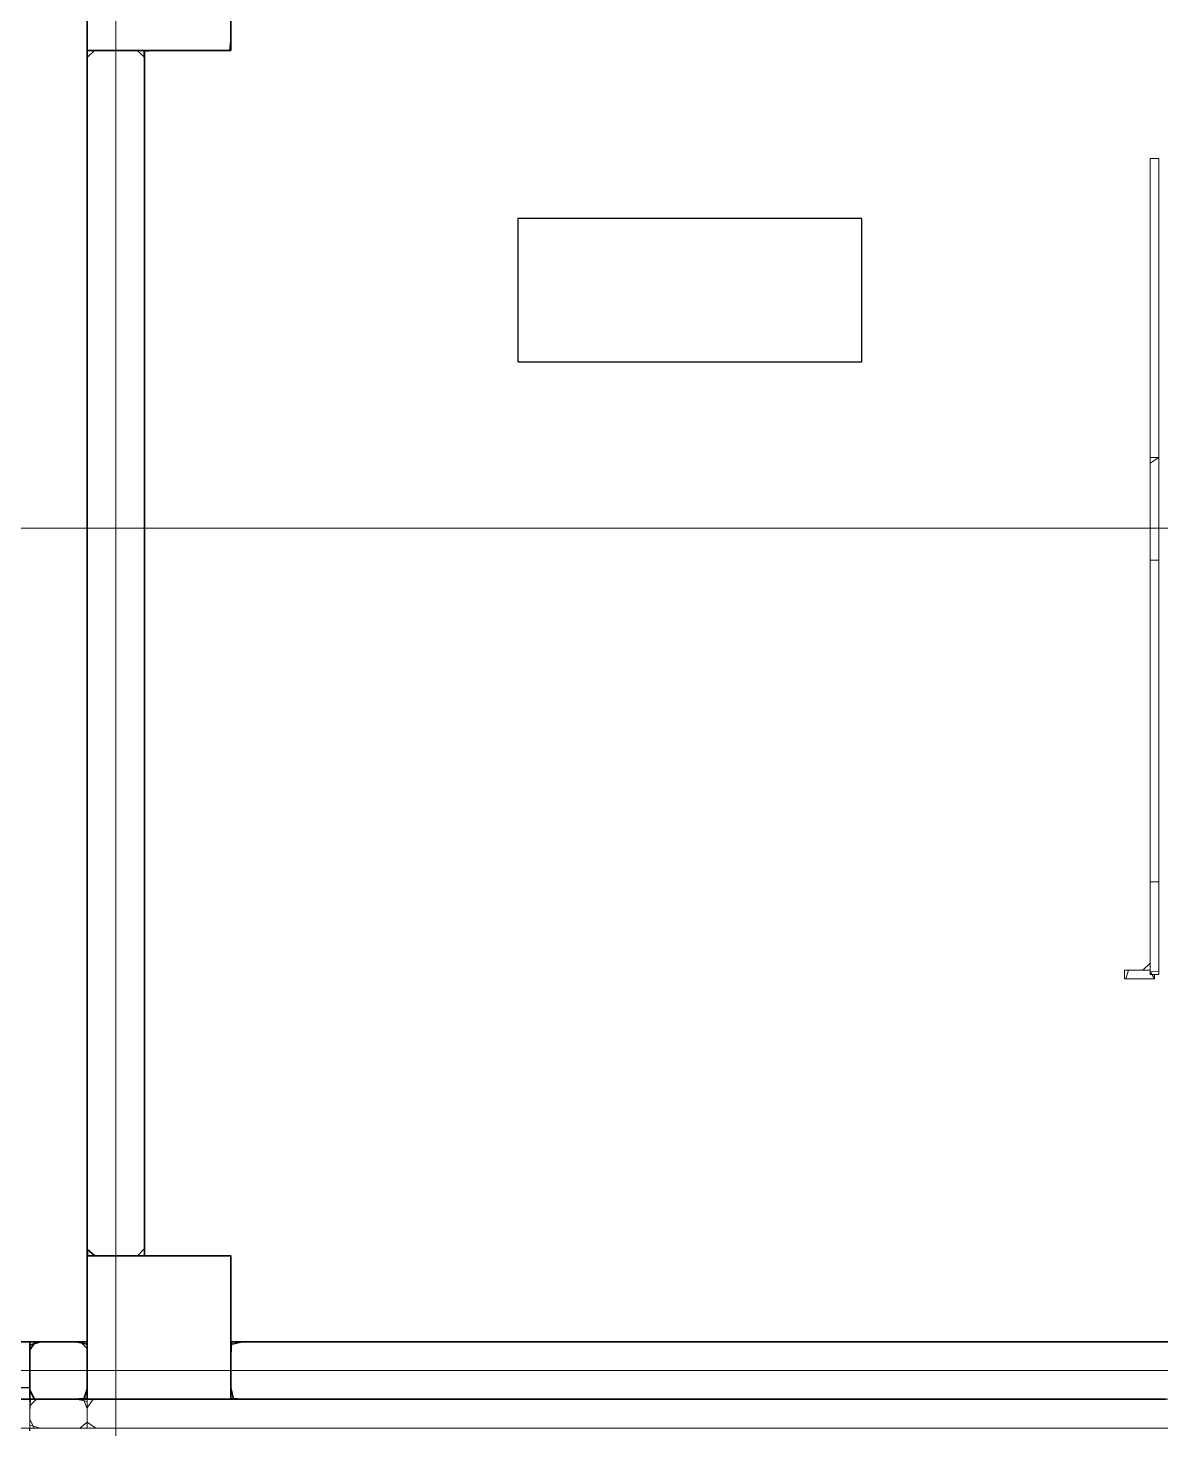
# Model space of a CAD drawing. Header units: metres. Extents: x 0 to 434, y -50 to 331.
# Drawn here: x 214.33 to 253.82, y 75.09 to 123.91 of the extents above; entities that cross this region are included whole.
import ezdxf

# ---------------------------------------------------------------- set-up
doc = ezdxf.new("R2010")
doc.units = ezdxf.units.M
for name, color, linetype in [('A-ANNO', 7, 'Continuous'), ('A-COLU', 7, 'Continuous'), ('A-MAT', 7, 'Continuous'), ('A-SLAB', 7, 'Continuous'), ('A-WALL', 7, 'Continuous'), ('A-WIN', 7, 'Continuous')]:
    doc.layers.add(name, color=color, linetype=linetype)

msp = doc.modelspace()

# ---------------------------------------------------------------- linework, layer by layer
at = {"linetype": 'Continuous', "lineweight": 25}
msp.add_lwpolyline([(231.402, 112.274), (243.402, 112.274), (243.402, 117.274), (231.402, 117.274), (231.402, 112.274)], close=True, dxfattribs=at)
at = {"layer": 'A-ANNO', "linetype": 'Continuous', "lineweight": 18, "true_color": 0x000000}
for p, q in [((217.399, 224.487), (217.399, 36.119)), ((103.402, 106.484), (353.399, 106.484)), ((80.3, 77.127), (340.779, 77.127))]:
    msp.add_line(p, q, dxfattribs=at)
at = {"layer": 'A-COLU', "linetype": 'Continuous', "lineweight": 35, "true_color": 0x000000}
for points in [[(216.399, 123.127), (216.399, 123.627), (216.399, 124.127), (216.399, 124.627), (216.399, 125.127), (216.399, 125.627), (216.399, 126.127), (216.399, 126.627), (216.399, 127.127), (216.399, 127.627), (216.399, 128.127)], [(221.399, 128.127), (221.399, 127.627), (221.399, 127.127), (221.399, 126.627), (221.399, 126.127), (221.399, 125.627), (221.399, 125.127), (221.399, 124.627), (221.399, 124.127), (221.399, 123.627), (221.399, 123.127)], [(221.399, 124.127), (221.399, 123.627), (221.399, 123.127), (220.899, 123.127), (220.399, 123.127), (219.899, 123.127), (219.399, 123.127), (218.899, 123.127), (218.399, 123.127), (217.899, 123.127), (217.399, 123.127), (216.899, 123.127), (216.399, 123.127), (216.399, 123.627), (216.399, 124.127)], [(221.399, 123.127), (220.899, 123.127), (220.399, 123.127), (219.899, 123.127), (219.399, 123.127), (218.899, 123.127), (218.399, 123.127), (217.899, 123.127), (217.399, 123.127), (216.899, 123.127), (216.399, 123.127)], [(216.399, 81.127), (216.899, 81.127), (217.399, 81.127), (217.899, 81.127), (218.399, 81.127), (218.899, 81.127), (219.399, 81.127), (219.899, 81.127), (220.399, 81.127), (220.899, 81.127), (221.399, 81.127)], [(216.399, 76.127), (216.399, 76.627), (216.399, 77.127), (216.399, 77.627), (216.399, 78.127), (216.399, 78.627), (216.399, 79.127), (216.399, 79.627), (216.399, 80.127), (216.399, 80.627), (216.399, 81.127)], [(221.399, 81.127), (221.399, 80.627), (221.399, 80.127), (221.399, 79.627), (221.399, 79.127), (221.399, 78.627), (221.399, 78.127), (221.399, 77.627), (221.399, 77.127), (221.399, 76.627), (221.399, 76.127)], [(221.399, 76.127), (220.899, 76.127), (220.399, 76.127), (219.899, 76.127), (219.399, 76.127), (218.899, 76.127), (218.399, 76.127), (217.899, 76.127), (217.399, 76.127), (216.899, 76.127), (216.399, 76.127)]]:
    msp.add_lwpolyline(points, dxfattribs=at)
msp.add_lwpolyline([(216.399, 81.127), (216.899, 81.127), (217.399, 81.127), (217.899, 81.127), (218.399, 81.127), (218.899, 81.127), (219.399, 81.127), (219.899, 81.127), (220.399, 81.127), (220.899, 81.127), (221.399, 81.127), (221.399, 80.627), (221.399, 80.127), (221.399, 79.627), (221.399, 79.127), (221.399, 78.627), (221.399, 78.127), (221.399, 77.627), (221.399, 77.127), (221.399, 76.627), (221.399, 76.127), (220.899, 76.127), (220.399, 76.127), (219.899, 76.127), (219.399, 76.127), (218.899, 76.127), (218.399, 76.127), (217.899, 76.127), (217.399, 76.127), (216.899, 76.127), (216.399, 76.127), (216.399, 76.627), (216.399, 77.127), (216.399, 77.627), (216.399, 78.127), (216.399, 78.627), (216.399, 79.127), (216.399, 79.627), (216.399, 80.127), (216.399, 80.627), (216.399, 81.127)], close=True, dxfattribs=at)
at = {"layer": 'A-MAT', "linetype": 'Continuous', "lineweight": 18, "true_color": 0x000000}
for points in [[(216.399, 123.993), (216.399, 123.495), (216.399, 122.997), (216.399, 122.498), (216.399, 122), (216.399, 121.502), (216.399, 121.003), (216.399, 120.505), (216.399, 120.007), (216.399, 119.508), (216.399, 119.01), (216.399, 118.511), (216.399, 118.013), (216.399, 117.515), (216.399, 117.016), (216.399, 116.518), (216.399, 116.02), (216.399, 115.521), (216.399, 115.023), (216.399, 114.525), (216.399, 114.026), (216.399, 113.528), (216.399, 113.029), (216.399, 112.531), (216.399, 112.033), (216.399, 111.534), (216.399, 111.036), (216.399, 110.538), (216.399, 110.039), (216.399, 109.541), (216.399, 109.043), (216.399, 108.544), (216.399, 108.046), (216.399, 107.548), (216.399, 107.049), (216.399, 106.551), (216.399, 106.052), (216.399, 105.554), (216.399, 105.056), (216.399, 104.557), (216.399, 104.059), (216.399, 103.561), (216.399, 103.062), (216.399, 102.564), (216.399, 102.066), (216.399, 101.567), (216.399, 101.069), (216.399, 100.57), (216.399, 100.072), (216.399, 99.574), (216.399, 99.075), (216.399, 98.577), (216.399, 98.079), (216.399, 97.58), (216.399, 97.082), (216.399, 96.584), (216.399, 96.085), (216.399, 95.587), (216.399, 95.088), (216.399, 94.59), (216.399, 94.092), (216.399, 93.593), (216.399, 93.095), (216.399, 92.597), (216.399, 92.098), (216.399, 91.6), (216.399, 91.102), (216.399, 90.603), (216.399, 90.105), (216.399, 89.607), (216.399, 89.108), (216.399, 88.61), (216.399, 88.111), (216.399, 87.613), (216.399, 87.115), (216.399, 86.616), (216.399, 86.118), (216.399, 85.62), (216.399, 85.121), (216.399, 84.623), (216.399, 84.125), (216.399, 83.626), (216.399, 83.128), (216.399, 82.629), (216.399, 82.131), (216.399, 81.633), (216.399, 81.134), (216.399, 80.636), (216.399, 80.138), (216.399, 79.639), (216.399, 79.141), (216.399, 78.643), (216.399, 78.144), (215.918, 78.127), (215.42, 78.127), (214.922, 78.127), (214.423, 78.127), (213.925, 78.127)], [(253.859, 78.127), (253.36, 78.127), (252.86, 78.127), (252.361, 78.127), (251.861, 78.127), (251.362, 78.127), (250.862, 78.127), (250.363, 78.127), (249.863, 78.127), (249.364, 78.127), (248.864, 78.127), (248.365, 78.127), (247.865, 78.127), (247.366, 78.127), (246.866, 78.127), (246.367, 78.127), (245.867, 78.127), (245.368, 78.127), (244.868, 78.127), (244.369, 78.127), (243.87, 78.127), (243.37, 78.127), (242.871, 78.127), (242.371, 78.127), (241.872, 78.127), (241.372, 78.127), (240.873, 78.127), (240.373, 78.127), (239.874, 78.127), (239.374, 78.127), (238.875, 78.127), (238.375, 78.127), (237.876, 78.127), (237.376, 78.127), (236.877, 78.127), (236.377, 78.127), (235.878, 78.127), (235.378, 78.127), (234.879, 78.127), (234.379, 78.127), (233.88, 78.127), (233.38, 78.127), (232.881, 78.127), (232.382, 78.127), (231.882, 78.127), (231.383, 78.127), (230.883, 78.127), (230.384, 78.127), (229.884, 78.127), (229.385, 78.127), (228.885, 78.127), (228.386, 78.127), (227.886, 78.127), (227.387, 78.127), (226.887, 78.127), (226.388, 78.127), (225.888, 78.127), (225.389, 78.127), (224.889, 78.127), (224.39, 78.127), (223.89, 78.127), (223.391, 78.127), (222.891, 78.127), (222.392, 78.127), (221.893, 78.127), (221.399, 78.133), (221.399, 78.632), (221.399, 79.132), (221.399, 79.631), (221.399, 80.131), (221.399, 80.63), (221.396, 81.127), (220.897, 81.127), (220.397, 81.127), (219.898, 81.127), (219.398, 81.127), (218.899, 81.127), (218.399, 81.127), (218.399, 81.127), (218.399, 81.626), (218.399, 82.126), (218.399, 82.625), (218.399, 83.125), (218.399, 83.624), (218.399, 84.124), (218.399, 84.623), (218.399, 85.123), (218.399, 85.622), (218.399, 86.122), (218.399, 86.621), (218.399, 87.12), (218.399, 87.62), (218.399, 88.119), (218.399, 88.619), (218.399, 89.118), (218.399, 89.618), (218.399, 90.117), (218.399, 90.617), (218.399, 91.116), (218.399, 91.616), (218.399, 92.115), (218.399, 92.615), (218.399, 93.114), (218.399, 93.614), (218.399, 94.113), (218.399, 94.613), (218.399, 95.112), (218.399, 95.612), (218.399, 96.111), (218.399, 96.611), (218.399, 97.11), (218.399, 97.609), (218.399, 98.109), (218.399, 98.608), (218.399, 99.108), (218.399, 99.607), (218.399, 100.107), (218.399, 100.606), (218.399, 101.106), (218.399, 101.605), (218.399, 102.105), (218.399, 102.604), (218.399, 103.104), (218.399, 103.603), (218.399, 104.103), (218.399, 104.602), (218.399, 105.102), (218.399, 105.601), (218.399, 106.101), (218.399, 106.6), (218.399, 107.1), (218.399, 107.599), (218.399, 108.099), (218.399, 108.598), (218.399, 109.097), (218.399, 109.597), (218.399, 110.096), (218.399, 110.596), (218.399, 111.095), (218.399, 111.595), (218.399, 112.094), (218.399, 112.594), (218.399, 113.093), (218.399, 113.593), (218.399, 114.092), (218.399, 114.592), (218.399, 115.091), (218.399, 115.591), (218.399, 116.09), (218.399, 116.59), (218.399, 117.089), (218.399, 117.589), (218.399, 118.088), (218.399, 118.588), (218.399, 119.087), (218.399, 119.587), (218.399, 120.086), (218.399, 120.585), (218.399, 121.085), (218.399, 121.584), (218.399, 122.084), (218.399, 122.583), (218.399, 123.083), (218.855, 123.127), (219.354, 123.127), (219.854, 123.127), (220.353, 123.127), (220.853, 123.127), (221.352, 123.127), (221.399, 123.579), (221.399, 124.079)], [(253.449, 108.939), (253.449, 109.435), (253.449, 109.931), (253.449, 110.428), (253.449, 110.924), (253.449, 111.42), (253.449, 111.917), (253.449, 112.413), (253.449, 112.909), (253.449, 113.405), (253.449, 113.902), (253.449, 114.398), (253.449, 114.894), (253.449, 115.391), (253.449, 115.887), (253.449, 116.383), (253.449, 116.88), (253.449, 117.376), (253.449, 117.872), (253.449, 118.368), (253.449, 118.865), (253.449, 119.361)], [(253.449, 119.361), (253.487, 119.361), (253.524, 119.361), (253.562, 119.361), (253.599, 119.361), (253.637, 119.361), (253.674, 119.361), (253.712, 119.361), (253.749, 119.361)], [(253.749, 108.939), (253.749, 109.435), (253.749, 109.931), (253.749, 110.428), (253.749, 110.924), (253.749, 111.42), (253.749, 111.917), (253.749, 112.413), (253.749, 112.909), (253.749, 113.405), (253.749, 113.902), (253.749, 114.398), (253.749, 114.894), (253.749, 115.391), (253.749, 115.887), (253.749, 116.383), (253.749, 116.88), (253.749, 117.376), (253.749, 117.872), (253.749, 118.368), (253.749, 118.865), (253.749, 119.361)], [(253.749, 108.939), (253.449, 108.741), (253.449, 108.243), (253.449, 107.745), (253.449, 107.248), (253.449, 106.75), (253.449, 106.252), (253.449, 105.754), (253.449, 105.257), (253.449, 104.759), (253.449, 104.261), (253.449, 103.763), (253.449, 103.266), (253.449, 102.768), (253.449, 102.27), (253.449, 101.772), (253.449, 101.274), (253.449, 100.777), (253.449, 100.279), (253.449, 99.781), (253.449, 99.283), (253.449, 98.786), (253.449, 98.288), (253.449, 97.79), (253.449, 97.292), (253.449, 96.794), (253.449, 96.297), (253.449, 95.799), (253.449, 95.301), (253.449, 94.803), (253.449, 94.306), (253.449, 93.808), (253.449, 93.31), (253.449, 92.812), (253.449, 92.315), (253.449, 91.817), (253.449, 91.319), (253.194, 91.077), (252.696, 91.077), (252.6, 90.777), (253.098, 90.777), (253.596, 90.777), (253.449, 91.032), (253.749, 91.019), (253.749, 91.517), (253.749, 92.015), (253.749, 92.512), (253.749, 93.01), (253.749, 93.508), (253.749, 94.006), (253.749, 94.503), (253.749, 95.001), (253.749, 95.499), (253.749, 95.997), (253.749, 96.494), (253.749, 96.992), (253.749, 97.49), (253.749, 97.988), (253.749, 98.486), (253.749, 98.983), (253.749, 99.481), (253.749, 99.979), (253.749, 100.477), (253.749, 100.974), (253.749, 101.472), (253.749, 101.97), (253.749, 102.468), (253.749, 102.966), (253.749, 103.463), (253.749, 103.961), (253.749, 104.459), (253.749, 104.957), (253.749, 105.454), (253.749, 105.952), (253.749, 106.45), (253.749, 106.948), (253.749, 107.445), (253.749, 107.943), (253.749, 108.441), (253.749, 108.939)], [(253.449, 108.939), (253.449, 108.492), (253.449, 108.044), (253.449, 107.597), (253.449, 107.15), (253.449, 106.703), (253.449, 106.255), (253.449, 105.808), (253.449, 105.361)], [(253.449, 108.939), (253.449, 108.492), (253.449, 108.044), (253.449, 107.597), (253.449, 107.15), (253.449, 106.703), (253.449, 106.255), (253.449, 105.808), (253.449, 105.361)], [(253.749, 108.939), (253.712, 108.939), (253.674, 108.939), (253.637, 108.939), (253.599, 108.939), (253.562, 108.939), (253.524, 108.939), (253.487, 108.939), (253.449, 108.939)], [(253.749, 105.361), (253.749, 105.808), (253.749, 106.255), (253.749, 106.703), (253.749, 107.15), (253.749, 107.597), (253.749, 108.044), (253.749, 108.492), (253.749, 108.939)], [(253.749, 105.361), (253.749, 105.808), (253.749, 106.255), (253.749, 106.703), (253.749, 107.15), (253.749, 107.597), (253.749, 108.044), (253.749, 108.492), (253.749, 108.939)], [(253.449, 105.361), (253.449, 104.874), (253.449, 104.387), (253.449, 103.9), (253.449, 103.413), (253.449, 102.926), (253.449, 102.439), (253.449, 101.952), (253.449, 101.465), (253.449, 100.978), (253.449, 100.491), (253.449, 100.004), (253.449, 99.518), (253.449, 99.031), (253.449, 98.544), (253.449, 98.057), (253.449, 97.57), (253.449, 97.083), (253.449, 96.596), (253.449, 96.109), (253.449, 95.622), (253.449, 95.135), (253.449, 94.648), (253.449, 94.161)], [(253.449, 105.361), (253.487, 105.361), (253.524, 105.361), (253.562, 105.361), (253.599, 105.361), (253.637, 105.361), (253.674, 105.361), (253.712, 105.361), (253.749, 105.361)], [(253.449, 105.361), (253.449, 104.874), (253.449, 104.387), (253.449, 103.9), (253.449, 103.413), (253.449, 102.926), (253.449, 102.439), (253.449, 101.952), (253.449, 101.465), (253.449, 100.978), (253.449, 100.491), (253.449, 100.004), (253.449, 99.518), (253.449, 99.031), (253.449, 98.544), (253.449, 98.057), (253.449, 97.57), (253.449, 97.083), (253.449, 96.596), (253.449, 96.109), (253.449, 95.622), (253.449, 95.135), (253.449, 94.648), (253.449, 94.161)], [(253.449, 105.361), (253.487, 105.361), (253.524, 105.361), (253.562, 105.361), (253.599, 105.361), (253.637, 105.361), (253.674, 105.361), (253.712, 105.361), (253.749, 105.361)], [(253.749, 94.161), (253.749, 94.648), (253.749, 95.135), (253.749, 95.622), (253.749, 96.109), (253.749, 96.596), (253.749, 97.083), (253.749, 97.57), (253.749, 98.057), (253.749, 98.544), (253.749, 99.031), (253.749, 99.518), (253.749, 100.004), (253.749, 100.491), (253.749, 100.978), (253.749, 101.465), (253.749, 101.952), (253.749, 102.439), (253.749, 102.926), (253.749, 103.413), (253.749, 103.9), (253.749, 104.387), (253.749, 104.874), (253.749, 105.361)], [(253.749, 105.361), (253.749, 104.874), (253.749, 104.387), (253.749, 103.9), (253.749, 103.413), (253.749, 102.926), (253.749, 102.439), (253.749, 101.952), (253.749, 101.465), (253.749, 100.978), (253.749, 100.491), (253.749, 100.004), (253.749, 99.518), (253.749, 99.031), (253.749, 98.544), (253.749, 98.057), (253.749, 97.57), (253.749, 97.083), (253.749, 96.596), (253.749, 96.109), (253.749, 95.622), (253.749, 95.135), (253.749, 94.648), (253.749, 94.161)], [(253.749, 94.161), (253.712, 94.161), (253.674, 94.161), (253.637, 94.161), (253.599, 94.161), (253.562, 94.161), (253.524, 94.161), (253.487, 94.161), (253.449, 94.161)], [(253.449, 94.161), (253.449, 93.757), (253.449, 93.352), (253.449, 92.948), (253.449, 92.544), (253.449, 92.14), (253.449, 91.735), (253.449, 91.331), (253.449, 90.927)], [(253.749, 94.161), (253.712, 94.161), (253.674, 94.161), (253.637, 94.161), (253.599, 94.161), (253.562, 94.161), (253.524, 94.161), (253.487, 94.161), (253.449, 94.161)], [(253.749, 94.161), (253.749, 93.757), (253.749, 93.352), (253.749, 92.948), (253.749, 92.544), (253.749, 92.14), (253.749, 91.735), (253.749, 91.331), (253.749, 90.927)], [(253.449, 91.077), (253.337, 91.077), (253.224, 91.077), (253.112, 91.077), (252.999, 91.077), (252.887, 91.077), (252.774, 91.077), (252.662, 91.077), (252.549, 91.077)], [(252.549, 91.077), (252.662, 91.077), (252.774, 91.077), (252.887, 91.077), (252.999, 91.077), (253.112, 91.077), (253.224, 91.077), (253.337, 91.077), (253.449, 91.077)], [(252.549, 90.777), (252.549, 90.814), (252.549, 90.852), (252.549, 90.889), (252.549, 90.927), (252.549, 90.964), (252.549, 91.002), (252.549, 91.039), (252.549, 91.077)], [(253.749, 90.927), (253.712, 90.927), (253.674, 90.927), (253.637, 90.927), (253.599, 90.927), (253.562, 90.927), (253.524, 90.927), (253.487, 90.927), (253.449, 90.927)], [(253.599, 90.777), (253.599, 90.796), (253.599, 90.814), (253.599, 90.833), (253.599, 90.852), (253.599, 90.871), (253.599, 90.889), (253.599, 90.908), (253.599, 90.927)], [(253.599, 90.927), (253.599, 90.908), (253.599, 90.889), (253.599, 90.871), (253.599, 90.852), (253.599, 90.833), (253.599, 90.814), (253.599, 90.796), (253.599, 90.777)], [(252.549, 90.777), (252.681, 90.777), (252.812, 90.777), (252.943, 90.777), (253.074, 90.777), (253.206, 90.777), (253.337, 90.777), (253.468, 90.777), (253.599, 90.777)], [(253.599, 90.777), (253.468, 90.777), (253.337, 90.777), (253.206, 90.777), (253.074, 90.777), (252.943, 90.777), (252.812, 90.777), (252.681, 90.777), (252.549, 90.777)], [(214.399, 76.127), (213.899, 76.127)], [(214.399, 75.127), (214.399, 75.252), (214.399, 75.377), (214.399, 75.502), (214.399, 75.627), (214.399, 75.752), (214.399, 75.877), (214.399, 76.002), (214.399, 76.127)], [(216.399, 76.127), (216.149, 76.127), (215.899, 76.127), (215.649, 76.127), (215.399, 76.127), (215.149, 76.127), (214.899, 76.127), (214.649, 76.127), (214.399, 76.127)], [(216.399, 75.127), (216.399, 75.252), (216.399, 75.377), (216.399, 75.502), (216.399, 75.627), (216.399, 75.752), (216.399, 75.877), (216.399, 76.002), (216.399, 76.127)], [(254.169, 76.127), (253.672, 76.127), (253.175, 76.127), (252.678, 76.127), (252.181, 76.127), (251.684, 76.127), (251.187, 76.127), (250.69, 76.127), (250.193, 76.127), (249.696, 76.127), (249.199, 76.127), (248.702, 76.127), (248.205, 76.127), (247.708, 76.127), (247.211, 76.127), (246.714, 76.127), (246.217, 76.127), (245.721, 76.127), (245.224, 76.127), (244.727, 76.127), (244.23, 76.127), (243.733, 76.127), (243.236, 76.127), (242.739, 76.127), (242.242, 76.127), (241.745, 76.127), (241.248, 76.127), (240.751, 76.127), (240.254, 76.127), (239.757, 76.127), (239.26, 76.127), (238.763, 76.127), (238.266, 76.127), (237.769, 76.127), (237.272, 76.127), (236.775, 76.127), (236.278, 76.127), (235.781, 76.127), (235.284, 76.127), (234.787, 76.127), (234.29, 76.127), (233.793, 76.127), (233.296, 76.127), (232.799, 76.127), (232.302, 76.127), (231.805, 76.127), (231.308, 76.127), (230.811, 76.127), (230.314, 76.127), (229.817, 76.127), (229.321, 76.127), (228.824, 76.127), (228.327, 76.127), (227.83, 76.127), (227.333, 76.127), (226.836, 76.127), (226.339, 76.127), (225.842, 76.127), (225.345, 76.127), (224.848, 76.127), (224.351, 76.127), (223.854, 76.127), (223.357, 76.127), (222.86, 76.127), (222.363, 76.127), (221.866, 76.127), (221.369, 76.127), (220.872, 76.127), (220.375, 76.127), (219.878, 76.127), (219.381, 76.127), (218.884, 76.127), (218.387, 76.127), (217.89, 76.127), (217.393, 76.127), (216.896, 76.127), (216.399, 76.127)], [(216.399, 76.127), (216.399, 76.002), (216.399, 75.877), (216.399, 75.752), (216.399, 75.627), (216.399, 75.502), (216.399, 75.377), (216.399, 75.252), (216.399, 75.127)], [(254.285, 76.127), (253.787, 76.127), (253.288, 76.127), (252.79, 76.127), (252.291, 76.127), (251.793, 76.127), (251.294, 76.127), (250.796, 76.127), (250.297, 76.127), (249.799, 76.127), (249.3, 76.127), (248.802, 76.127), (248.303, 76.127), (247.805, 76.127), (247.306, 76.127), (246.808, 76.127), (246.309, 76.127), (245.811, 76.127), (245.312, 76.127), (244.814, 76.127), (244.315, 76.127), (243.817, 76.127), (243.318, 76.127), (242.82, 76.127), (242.321, 76.127), (241.823, 76.127), (241.324, 76.127), (240.826, 76.127), (240.327, 76.127), (239.829, 76.127), (239.33, 76.127), (238.832, 76.127), (238.333, 76.127), (237.835, 76.127), (237.336, 76.127), (236.838, 76.127), (236.339, 76.127), (235.841, 76.127), (235.342, 76.127), (234.844, 76.127), (234.345, 76.127), (233.847, 76.127), (233.348, 76.127), (232.85, 76.127), (232.351, 76.127), (231.853, 76.127), (231.354, 76.127), (230.856, 76.127), (230.357, 76.127), (229.859, 76.127), (229.36, 76.127), (228.862, 76.127), (228.363, 76.127), (227.865, 76.127), (227.366, 76.127), (226.868, 76.127), (226.369, 76.127), (225.871, 76.127), (225.372, 76.127), (224.874, 76.127), (224.375, 76.127), (223.877, 76.127), (223.378, 76.127), (222.88, 76.127), (222.381, 76.127), (221.883, 76.127), (221.384, 76.127), (220.886, 76.127), (220.387, 76.127), (219.889, 76.127), (219.39, 76.127), (218.892, 76.127), (218.393, 76.127), (217.895, 76.127), (217.396, 76.127), (216.898, 76.127), (216.399, 76.127), (216.399, 76.127), (216.399, 75.628), (216.399, 75.13), (216.895, 75.127), (217.393, 75.127), (217.892, 75.127), (218.39, 75.127), (218.889, 75.127), (219.387, 75.127), (219.886, 75.127), (220.384, 75.127), (220.883, 75.127), (221.381, 75.127), (221.88, 75.127), (222.378, 75.127), (222.877, 75.127), (223.375, 75.127), (223.874, 75.127), (224.372, 75.127), (224.871, 75.127), (225.369, 75.127), (225.868, 75.127), (226.366, 75.127), (226.865, 75.127), (227.363, 75.127), (227.862, 75.127), (228.36, 75.127), (228.859, 75.127), (229.357, 75.127), (229.856, 75.127), (230.354, 75.127), (230.853, 75.127), (231.351, 75.127), (231.85, 75.127), (232.348, 75.127), (232.847, 75.127), (233.345, 75.127), (233.844, 75.127), (234.342, 75.127), (234.841, 75.127), (235.339, 75.127), (235.838, 75.127), (236.336, 75.127), (236.835, 75.127), (237.333, 75.127), (237.832, 75.127), (238.33, 75.127), (238.829, 75.127), (239.327, 75.127), (239.826, 75.127), (240.324, 75.127), (240.823, 75.127), (241.321, 75.127), (241.82, 75.127), (242.318, 75.127), (242.817, 75.127), (243.315, 75.127), (243.814, 75.127), (244.312, 75.127), (244.811, 75.127), (245.309, 75.127), (245.808, 75.127), (246.306, 75.127), (246.805, 75.127), (247.303, 75.127), (247.802, 75.127), (248.3, 75.127), (248.799, 75.127), (249.297, 75.127), (249.796, 75.127), (250.294, 75.127), (250.793, 75.127), (251.291, 75.127), (251.79, 75.127), (252.288, 75.127), (252.787, 75.127), (253.285, 75.127), (253.784, 75.127), (254.282, 75.127)], [(254.082, 75.127), (253.583, 75.127), (253.085, 75.127), (252.586, 75.127), (252.088, 75.127), (251.589, 75.127), (251.091, 75.127), (250.592, 75.127), (250.094, 75.127), (249.595, 75.127), (249.097, 75.127), (248.598, 75.127), (248.1, 75.127), (247.601, 75.127), (247.103, 75.127), (246.604, 75.127), (246.106, 75.127), (245.607, 75.127), (245.109, 75.127), (244.61, 75.127), (244.112, 75.127), (243.613, 75.127), (243.115, 75.127), (242.616, 75.127), (242.118, 75.127), (241.619, 75.127), (241.121, 75.127), (240.622, 75.127), (240.124, 75.127), (239.625, 75.127), (239.127, 75.127), (238.628, 75.127), (238.13, 75.127), (237.631, 75.127), (237.133, 75.127), (236.634, 75.127), (236.136, 75.127), (235.637, 75.127), (235.139, 75.127), (234.64, 75.127), (234.142, 75.127), (233.643, 75.127), (233.145, 75.127), (232.646, 75.127), (232.148, 75.127), (231.649, 75.127), (231.151, 75.127), (230.652, 75.127), (230.154, 75.127), (229.655, 75.127), (229.157, 75.127), (228.658, 75.127), (228.16, 75.127), (227.661, 75.127), (227.163, 75.127), (226.664, 75.127), (226.166, 75.127), (225.667, 75.127), (225.169, 75.127), (224.67, 75.127), (224.172, 75.127), (223.673, 75.127), (223.175, 75.127), (222.676, 75.127), (222.178, 75.127), (221.679, 75.127), (221.181, 75.127), (220.682, 75.127), (220.184, 75.127), (219.685, 75.127), (219.187, 75.127), (218.688, 75.127), (218.19, 75.127), (217.691, 75.127), (217.193, 75.127), (216.694, 75.127), (216.399, 75.33), (216.399, 75.829), (216.6, 76.127), (217.098, 76.127), (217.597, 76.127), (218.095, 76.127), (218.594, 76.127), (219.092, 76.127), (219.591, 76.127), (220.089, 76.127), (220.588, 76.127), (221.086, 76.127), (221.585, 76.127), (222.083, 76.127), (222.582, 76.127), (223.08, 76.127), (223.579, 76.127), (224.077, 76.127), (224.576, 76.127), (225.074, 76.127), (225.573, 76.127), (226.071, 76.127), (226.57, 76.127), (227.068, 76.127), (227.567, 76.127), (228.065, 76.127), (228.564, 76.127), (229.062, 76.127), (229.561, 76.127), (230.059, 76.127), (230.558, 76.127), (231.056, 76.127), (231.555, 76.127), (232.053, 76.127), (232.552, 76.127), (233.05, 76.127), (233.549, 76.127), (234.047, 76.127), (234.546, 76.127), (235.044, 76.127), (235.543, 76.127), (236.041, 76.127), (236.54, 76.127), (237.038, 76.127), (237.537, 76.127), (238.035, 76.127), (238.534, 76.127), (239.032, 76.127), (239.531, 76.127), (240.029, 76.127), (240.528, 76.127), (241.026, 76.127), (241.525, 76.127), (242.023, 76.127), (242.522, 76.127), (243.02, 76.127), (243.519, 76.127), (244.017, 76.127), (244.516, 76.127), (245.014, 76.127), (245.513, 76.127), (246.011, 76.127), (246.51, 76.127), (247.008, 76.127), (247.507, 76.127), (248.005, 76.127), (248.504, 76.127), (249.002, 76.127), (249.501, 76.127), (249.999, 76.127), (250.498, 76.127), (250.996, 76.127), (251.495, 76.127), (251.993, 76.127), (252.492, 76.127), (252.99, 76.127), (253.489, 76.127), (253.987, 76.127)], [(214.399, 75.127), (213.899, 75.127)], [(216.399, 75.127), (216.149, 75.127), (215.899, 75.127), (215.649, 75.127), (215.399, 75.127), (215.149, 75.127), (214.899, 75.127), (214.649, 75.127), (214.399, 75.127)], [(216.399, 75.127), (216.896, 75.127), (217.393, 75.127), (217.89, 75.127), (218.387, 75.127), (218.884, 75.127), (219.381, 75.127), (219.878, 75.127), (220.375, 75.127), (220.872, 75.127), (221.369, 75.127), (221.866, 75.127), (222.363, 75.127), (222.86, 75.127), (223.357, 75.127), (223.854, 75.127), (224.351, 75.127), (224.848, 75.127), (225.345, 75.127), (225.842, 75.127), (226.339, 75.127), (226.836, 75.127), (227.333, 75.127), (227.83, 75.127), (228.327, 75.127), (228.824, 75.127), (229.321, 75.127), (229.817, 75.127), (230.314, 75.127), (230.811, 75.127), (231.308, 75.127), (231.805, 75.127), (232.302, 75.127), (232.799, 75.127), (233.296, 75.127), (233.793, 75.127), (234.29, 75.127), (234.787, 75.127), (235.284, 75.127), (235.781, 75.127), (236.278, 75.127), (236.775, 75.127), (237.272, 75.127), (237.769, 75.127), (238.266, 75.127), (238.763, 75.127), (239.26, 75.127), (239.757, 75.127), (240.254, 75.127), (240.751, 75.127), (241.248, 75.127), (241.745, 75.127), (242.242, 75.127), (242.739, 75.127), (243.236, 75.127), (243.733, 75.127), (244.23, 75.127), (244.727, 75.127), (245.224, 75.127), (245.721, 75.127), (246.217, 75.127), (246.714, 75.127), (247.211, 75.127), (247.708, 75.127), (248.205, 75.127), (248.702, 75.127), (249.199, 75.127), (249.696, 75.127), (250.193, 75.127), (250.69, 75.127), (251.187, 75.127), (251.684, 75.127), (252.181, 75.127), (252.678, 75.127), (253.175, 75.127), (253.672, 75.127), (254.169, 75.127)]]:
    msp.add_lwpolyline(points, dxfattribs=at)
for points in [[(216.399, 75.127), (215.938, 75.127), (215.476, 75.127), (215.015, 75.127), (214.553, 75.127), (214.399, 75.434), (214.399, 75.896), (214.63, 76.127), (215.092, 76.127), (215.553, 76.127), (216.015, 76.127), (216.399, 76.05), (216.399, 75.588), (216.399, 75.127)], [(214.758, 75.127), (214.399, 75.229), (214.399, 75.691), (214.425, 76.127), (214.886, 76.127), (215.348, 76.127), (215.81, 76.127), (216.271, 76.127), (216.399, 75.793), (216.399, 75.332), (216.143, 75.127), (215.681, 75.127), (215.22, 75.127), (214.758, 75.127)]]:
    msp.add_lwpolyline(points, close=True, dxfattribs=at)
at = {"layer": 'A-SLAB', "linetype": 'Continuous', "lineweight": 35, "true_color": 0x000000}
msp.add_lwpolyline([(213.955, 76.127), (214.444, 76.127), (214.933, 76.127), (215.422, 76.127), (215.91, 76.127), (216.399, 76.127)], dxfattribs=at)
at = {"layer": 'A-WALL', "linetype": 'Continuous', "lineweight": 35, "true_color": 0x000000}
for points in [[(216.399, 123.127), (216.399, 122.633), (216.399, 122.138), (216.399, 121.644), (216.399, 121.15), (216.399, 120.656), (216.399, 120.162), (216.399, 119.668), (216.399, 119.174), (216.399, 118.68), (216.399, 118.186), (216.399, 117.691), (216.399, 117.197), (216.399, 116.703), (216.399, 116.209), (216.399, 115.715), (216.399, 115.221), (216.399, 114.727), (216.399, 114.233), (216.399, 113.738), (216.399, 113.244), (216.399, 112.75), (216.399, 112.256), (216.399, 111.762), (216.399, 111.268), (216.399, 110.774), (216.399, 110.28), (216.399, 109.786), (216.399, 109.291), (216.399, 108.797), (216.399, 108.303), (216.399, 107.809), (216.399, 107.315), (216.399, 106.821), (216.399, 106.327), (216.399, 105.833), (216.399, 105.338), (216.399, 104.844), (216.399, 104.35), (216.399, 103.856), (216.399, 103.362), (216.399, 102.868), (216.399, 102.374), (216.399, 101.88), (216.399, 101.386), (216.399, 100.891), (216.399, 100.397), (216.399, 99.903), (216.399, 99.409), (216.399, 98.915), (216.399, 98.421), (216.399, 97.927), (216.399, 97.433), (216.399, 96.938), (216.399, 96.444), (216.399, 95.95), (216.399, 95.456), (216.399, 94.962), (216.399, 94.468), (216.399, 93.974), (216.399, 93.48), (216.399, 92.986), (216.399, 92.491), (216.399, 91.997), (216.399, 91.503), (216.399, 91.009), (216.399, 90.515), (216.399, 90.021), (216.399, 89.527), (216.399, 89.033), (216.399, 88.538), (216.399, 88.044), (216.399, 87.55), (216.399, 87.056), (216.399, 86.562), (216.399, 86.068), (216.399, 85.574), (216.399, 85.08), (216.399, 84.586), (216.399, 84.091), (216.399, 83.597), (216.399, 83.103), (216.399, 82.609), (216.399, 82.115), (216.399, 81.621), (216.399, 81.127)], [(218.399, 123.127), (218.149, 123.127), (217.899, 123.127), (217.649, 123.127), (217.399, 123.127), (217.149, 123.127), (216.899, 123.127), (216.649, 123.127), (216.399, 123.127)], [(218.399, 81.127), (218.399, 81.621), (218.399, 82.115), (218.399, 82.609), (218.399, 83.103), (218.399, 83.597), (218.399, 84.091), (218.399, 84.586), (218.399, 85.08), (218.399, 85.574), (218.399, 86.068), (218.399, 86.562), (218.399, 87.056), (218.399, 87.55), (218.399, 88.044), (218.399, 88.538), (218.399, 89.033), (218.399, 89.527), (218.399, 90.021), (218.399, 90.515), (218.399, 91.009), (218.399, 91.503), (218.399, 91.997), (218.399, 92.491), (218.399, 92.986), (218.399, 93.48), (218.399, 93.974), (218.399, 94.468), (218.399, 94.962), (218.399, 95.456), (218.399, 95.95), (218.399, 96.444), (218.399, 96.938), (218.399, 97.433), (218.399, 97.927), (218.399, 98.421), (218.399, 98.915), (218.399, 99.409), (218.399, 99.903), (218.399, 100.397), (218.399, 100.891), (218.399, 101.386), (218.399, 101.88), (218.399, 102.374), (218.399, 102.868), (218.399, 103.362), (218.399, 103.856), (218.399, 104.35), (218.399, 104.844), (218.399, 105.338), (218.399, 105.833), (218.399, 106.327), (218.399, 106.821), (218.399, 107.315), (218.399, 107.809), (218.399, 108.303), (218.399, 108.797), (218.399, 109.291), (218.399, 109.786), (218.399, 110.28), (218.399, 110.774), (218.399, 111.268), (218.399, 111.762), (218.399, 112.256), (218.399, 112.75), (218.399, 113.244), (218.399, 113.738), (218.399, 114.233), (218.399, 114.727), (218.399, 115.221), (218.399, 115.715), (218.399, 116.209), (218.399, 116.703), (218.399, 117.197), (218.399, 117.691), (218.399, 118.186), (218.399, 118.68), (218.399, 119.174), (218.399, 119.668), (218.399, 120.162), (218.399, 120.656), (218.399, 121.15), (218.399, 121.644), (218.399, 122.138), (218.399, 122.633), (218.399, 123.127)], [(216.399, 81.127), (216.649, 81.127), (216.899, 81.127), (217.149, 81.127), (217.399, 81.127), (217.649, 81.127), (217.899, 81.127), (218.149, 81.127), (218.399, 81.127)], [(213.899, 78.127), (214.399, 78.127)], [(214.399, 76.127), (214.399, 76.377), (214.399, 76.627), (214.399, 76.877), (214.399, 77.127), (214.399, 77.377), (214.399, 77.627), (214.399, 77.877), (214.399, 78.127)], [(216.399, 78.127), (216.149, 78.127), (215.899, 78.127), (215.649, 78.127), (215.399, 78.127), (215.149, 78.127), (214.899, 78.127), (214.649, 78.127), (214.399, 78.127)], [(216.399, 76.127), (216.399, 76.377), (216.399, 76.627), (216.399, 76.877), (216.399, 77.127), (216.399, 77.377), (216.399, 77.627), (216.399, 77.877), (216.399, 78.127)], [(253.899, 78.127), (253.399, 78.127), (252.899, 78.127), (252.399, 78.127), (251.899, 78.127), (251.399, 78.127), (250.899, 78.127), (250.399, 78.127), (249.899, 78.127), (249.399, 78.127), (248.899, 78.127), (248.399, 78.127), (247.899, 78.127), (247.399, 78.127), (246.899, 78.127), (246.399, 78.127), (245.899, 78.127), (245.399, 78.127), (244.899, 78.127), (244.399, 78.127), (243.899, 78.127), (243.399, 78.127), (242.899, 78.127), (242.399, 78.127), (241.899, 78.127), (241.399, 78.127), (240.899, 78.127), (240.399, 78.127), (239.899, 78.127), (239.399, 78.127), (238.899, 78.127), (238.399, 78.127), (237.899, 78.127), (237.399, 78.127), (236.899, 78.127), (236.399, 78.127), (235.899, 78.127), (235.399, 78.127), (234.899, 78.127), (234.399, 78.127), (233.899, 78.127), (233.399, 78.127), (232.899, 78.127), (232.399, 78.127), (231.899, 78.127), (231.399, 78.127), (230.899, 78.127), (230.399, 78.127), (229.899, 78.127), (229.399, 78.127), (228.899, 78.127), (228.399, 78.127), (227.899, 78.127), (227.399, 78.127), (226.899, 78.127), (226.399, 78.127), (225.899, 78.127), (225.399, 78.127), (224.899, 78.127), (224.399, 78.127), (223.899, 78.127), (223.399, 78.127), (222.899, 78.127), (222.399, 78.127), (221.899, 78.127), (221.399, 78.127)], [(221.399, 78.127), (221.399, 77.877), (221.399, 77.627), (221.399, 77.377), (221.399, 77.127), (221.399, 76.877), (221.399, 76.627), (221.399, 76.377), (221.399, 76.127)], [(253.861, 76.127), (253.361, 76.127), (252.862, 76.127), (252.362, 76.127), (251.862, 76.127), (251.362, 76.127), (250.862, 76.127), (250.363, 76.127), (249.863, 76.127), (249.363, 76.127), (248.863, 76.127), (248.364, 76.127), (247.864, 76.127), (247.364, 76.127), (246.864, 76.127), (246.365, 76.127), (245.865, 76.127), (245.365, 76.127), (244.865, 76.127), (244.366, 76.127), (243.866, 76.127), (243.366, 76.127), (242.866, 76.127), (242.367, 76.127), (241.867, 76.127), (241.367, 76.127), (240.867, 76.127), (240.368, 76.127), (239.868, 76.127), (239.368, 76.127), (238.868, 76.127), (238.369, 76.127), (237.869, 76.127), (237.369, 76.127), (236.869, 76.127), (236.37, 76.127), (235.87, 76.127), (235.37, 76.127), (234.87, 76.127), (234.371, 76.127), (233.871, 76.127), (233.371, 76.127), (232.871, 76.127), (232.372, 76.127), (231.872, 76.127), (231.372, 76.127), (230.872, 76.127), (230.372, 76.127), (229.873, 76.127), (229.373, 76.127), (228.873, 76.127), (228.373, 76.127), (227.874, 76.127), (227.374, 76.127), (226.874, 76.127), (226.374, 76.127), (225.875, 76.127), (225.375, 76.127), (224.875, 76.127), (224.375, 76.127), (223.876, 76.127), (223.376, 76.127), (222.876, 76.127), (222.376, 76.127), (221.877, 76.127), (221.4, 76.15), (221.4, 76.65), (221.4, 77.149), (221.4, 77.649), (221.422, 78.127), (221.921, 78.127), (222.421, 78.127), (222.921, 78.127), (223.421, 78.127), (223.92, 78.127), (224.42, 78.127), (224.92, 78.127), (225.42, 78.127), (225.919, 78.127), (226.419, 78.127), (226.919, 78.127), (227.419, 78.127), (227.918, 78.127), (228.418, 78.127), (228.918, 78.127), (229.418, 78.127), (229.918, 78.127), (230.417, 78.127), (230.917, 78.127), (231.417, 78.127), (231.917, 78.127), (232.416, 78.127), (232.916, 78.127), (233.416, 78.127), (233.916, 78.127), (234.415, 78.127), (234.915, 78.127), (235.415, 78.127), (235.915, 78.127), (236.414, 78.127), (236.914, 78.127), (237.414, 78.127), (237.914, 78.127), (238.413, 78.127), (238.913, 78.127), (239.413, 78.127), (239.913, 78.127), (240.412, 78.127), (240.912, 78.127), (241.412, 78.127), (241.912, 78.127), (242.411, 78.127), (242.911, 78.127), (243.411, 78.127), (243.911, 78.127), (244.41, 78.127), (244.91, 78.127), (245.41, 78.127), (245.91, 78.127), (246.409, 78.127), (246.909, 78.127), (247.409, 78.127), (247.909, 78.127), (248.409, 78.127), (248.908, 78.127), (249.408, 78.127), (249.908, 78.127), (250.408, 78.127), (250.907, 78.127), (251.407, 78.127), (251.907, 78.127), (252.407, 78.127), (252.906, 78.127), (253.406, 78.127), (253.906, 78.127)], [(253.979, 76.127), (253.48, 76.127), (252.98, 76.127), (252.48, 76.127), (251.98, 76.127), (251.481, 76.127), (250.981, 76.127), (250.481, 76.127), (249.981, 76.127), (249.482, 76.127), (248.982, 76.127), (248.482, 76.127), (247.982, 76.127), (247.483, 76.127), (246.983, 76.127), (246.483, 76.127), (245.983, 76.127), (245.483, 76.127), (244.984, 76.127), (244.484, 76.127), (243.984, 76.127), (243.484, 76.127), (242.985, 76.127), (242.485, 76.127), (241.985, 76.127), (241.485, 76.127), (240.986, 76.127), (240.486, 76.127), (239.986, 76.127), (239.486, 76.127), (238.987, 76.127), (238.487, 76.127), (237.987, 76.127), (237.487, 76.127), (236.988, 76.127), (236.488, 76.127), (235.988, 76.127), (235.488, 76.127), (234.989, 76.127), (234.489, 76.127), (233.989, 76.127), (233.489, 76.127), (232.99, 76.127), (232.49, 76.127), (231.99, 76.127), (231.49, 76.127), (230.991, 76.127), (230.491, 76.127), (229.991, 76.127), (229.491, 76.127), (228.992, 76.127), (228.492, 76.127), (227.992, 76.127), (227.492, 76.127), (226.992, 76.127), (226.493, 76.127), (225.993, 76.127), (225.493, 76.127), (224.993, 76.127), (224.494, 76.127), (223.994, 76.127), (223.494, 76.127), (222.994, 76.127), (222.495, 76.127), (221.995, 76.127), (221.495, 76.127), (221.4, 76.531), (221.4, 77.031), (221.4, 77.531), (221.4, 78.031), (221.803, 78.127), (222.303, 78.127), (222.803, 78.127), (223.302, 78.127), (223.802, 78.127), (224.302, 78.127), (224.802, 78.127), (225.301, 78.127), (225.801, 78.127), (226.301, 78.127), (226.801, 78.127), (227.3, 78.127), (227.8, 78.127), (228.3, 78.127), (228.8, 78.127), (229.299, 78.127), (229.799, 78.127), (230.299, 78.127), (230.799, 78.127), (231.298, 78.127), (231.798, 78.127), (232.298, 78.127), (232.798, 78.127), (233.297, 78.127), (233.797, 78.127), (234.297, 78.127), (234.797, 78.127), (235.297, 78.127), (235.796, 78.127), (236.296, 78.127), (236.796, 78.127), (237.296, 78.127), (237.795, 78.127), (238.295, 78.127), (238.795, 78.127), (239.295, 78.127), (239.794, 78.127), (240.294, 78.127), (240.794, 78.127), (241.294, 78.127), (241.793, 78.127), (242.293, 78.127), (242.793, 78.127), (243.293, 78.127), (243.792, 78.127), (244.292, 78.127), (244.792, 78.127), (245.292, 78.127), (245.791, 78.127), (246.291, 78.127), (246.791, 78.127), (247.291, 78.127), (247.79, 78.127), (248.29, 78.127), (248.79, 78.127), (249.29, 78.127), (249.789, 78.127), (250.289, 78.127), (250.789, 78.127), (251.289, 78.127), (251.788, 78.127), (252.288, 78.127), (252.788, 78.127), (253.288, 78.127), (253.788, 78.127), (254.287, 78.127)], [(213.899, 76.127), (214.399, 76.127)], [(216.399, 76.127), (216.149, 76.127), (215.899, 76.127), (215.649, 76.127), (215.399, 76.127), (215.149, 76.127), (214.899, 76.127), (214.649, 76.127), (214.399, 76.127)], [(221.399, 76.127), (221.899, 76.127), (222.399, 76.127), (222.899, 76.127), (223.399, 76.127), (223.899, 76.127), (224.399, 76.127), (224.899, 76.127), (225.399, 76.127), (225.899, 76.127), (226.399, 76.127), (226.899, 76.127), (227.399, 76.127), (227.899, 76.127), (228.399, 76.127), (228.899, 76.127), (229.399, 76.127), (229.899, 76.127), (230.399, 76.127), (230.899, 76.127), (231.399, 76.127), (231.899, 76.127), (232.399, 76.127), (232.899, 76.127), (233.399, 76.127), (233.899, 76.127), (234.399, 76.127), (234.899, 76.127), (235.399, 76.127), (235.899, 76.127), (236.399, 76.127), (236.899, 76.127), (237.399, 76.127), (237.899, 76.127), (238.399, 76.127), (238.899, 76.127), (239.399, 76.127), (239.899, 76.127), (240.399, 76.127), (240.899, 76.127), (241.399, 76.127), (241.899, 76.127), (242.399, 76.127), (242.899, 76.127), (243.399, 76.127), (243.899, 76.127), (244.399, 76.127), (244.899, 76.127), (245.399, 76.127), (245.899, 76.127), (246.399, 76.127), (246.899, 76.127), (247.399, 76.127), (247.899, 76.127), (248.399, 76.127), (248.899, 76.127), (249.399, 76.127), (249.899, 76.127), (250.399, 76.127), (250.899, 76.127), (251.399, 76.127), (251.899, 76.127), (252.399, 76.127), (252.899, 76.127), (253.399, 76.127), (253.899, 76.127)]]:
    msp.add_lwpolyline(points, dxfattribs=at)
for points in [[(218.4, 81.127), (217.903, 81.127), (217.405, 81.127), (216.908, 81.127), (216.411, 81.127), (216.4, 81.613), (216.4, 82.11), (216.4, 82.607), (216.4, 83.104), (216.4, 83.602), (216.4, 84.099), (216.4, 84.596), (216.4, 85.093), (216.4, 85.59), (216.4, 86.088), (216.4, 86.585), (216.4, 87.082), (216.4, 87.579), (216.4, 88.076), (216.4, 88.573), (216.4, 89.071), (216.4, 89.568), (216.4, 90.065), (216.4, 90.562), (216.4, 91.059), (216.4, 91.556), (216.4, 92.054), (216.4, 92.551), (216.4, 93.048), (216.4, 93.545), (216.4, 94.042), (216.4, 94.54), (216.4, 95.037), (216.4, 95.534), (216.4, 96.031), (216.4, 96.528), (216.4, 97.025), (216.4, 97.523), (216.4, 98.02), (216.4, 98.517), (216.4, 99.014), (216.4, 99.511), (216.4, 100.008), (216.4, 100.506), (216.4, 101.003), (216.4, 101.5), (216.4, 101.997), (216.4, 102.494), (216.4, 102.991), (216.4, 103.489), (216.4, 103.986), (216.4, 104.483), (216.4, 104.98), (216.4, 105.477), (216.4, 105.975), (216.4, 106.472), (216.4, 106.969), (216.4, 107.466), (216.4, 107.963), (216.4, 108.46), (216.4, 108.958), (216.4, 109.455), (216.4, 109.952), (216.4, 110.449), (216.4, 110.946), (216.4, 111.443), (216.4, 111.941), (216.4, 112.438), (216.4, 112.935), (216.4, 113.432), (216.4, 113.929), (216.4, 114.427), (216.4, 114.924), (216.4, 115.421), (216.4, 115.918), (216.4, 116.415), (216.4, 116.912), (216.4, 117.41), (216.4, 117.907), (216.4, 118.404), (216.4, 118.901), (216.4, 119.398), (216.4, 119.895), (216.4, 120.393), (216.4, 120.89), (216.4, 121.387), (216.4, 121.884), (216.4, 122.381), (216.4, 122.878), (216.648, 123.127), (217.146, 123.127), (217.643, 123.127), (218.14, 123.127), (218.4, 122.89), (218.4, 122.393), (218.4, 121.895), (218.4, 121.398), (218.4, 120.901), (218.4, 120.404), (218.4, 119.907), (218.4, 119.41), (218.4, 118.912), (218.4, 118.415), (218.4, 117.918), (218.4, 117.421), (218.4, 116.924), (218.4, 116.427), (218.4, 115.929), (218.4, 115.432), (218.4, 114.935), (218.4, 114.438), (218.4, 113.941), (218.4, 113.443), (218.4, 112.946), (218.4, 112.449), (218.4, 111.952), (218.4, 111.455), (218.4, 110.958), (218.4, 110.46), (218.4, 109.963), (218.4, 109.466), (218.4, 108.969), (218.4, 108.472), (218.4, 107.975), (218.4, 107.477), (218.4, 106.98), (218.4, 106.483), (218.4, 105.986), (218.4, 105.489), (218.4, 104.991), (218.4, 104.494), (218.4, 103.997), (218.4, 103.5), (218.4, 103.003), (218.4, 102.506), (218.4, 102.008), (218.4, 101.511), (218.4, 101.014), (218.4, 100.517), (218.4, 100.02), (218.4, 99.523), (218.4, 99.025), (218.4, 98.528), (218.4, 98.031), (218.4, 97.534), (218.4, 97.037), (218.4, 96.54), (218.4, 96.042), (218.4, 95.545), (218.4, 95.048), (218.4, 94.551), (218.4, 94.054), (218.4, 93.556), (218.4, 93.059), (218.4, 92.562), (218.4, 92.065), (218.4, 91.568), (218.4, 91.071), (218.4, 90.573), (218.4, 90.076), (218.4, 89.579), (218.4, 89.082), (218.4, 88.585), (218.4, 88.088), (218.4, 87.59), (218.4, 87.093), (218.4, 86.596), (218.4, 86.099), (218.4, 85.602), (218.4, 85.104), (218.4, 84.607), (218.4, 84.11), (218.4, 83.613), (218.4, 83.116), (218.4, 82.619), (218.4, 82.121), (218.4, 81.624), (218.4, 81.127)], [(216.4, 123.127), (216.897, 123.127), (217.394, 123.127), (217.891, 123.127), (218.388, 123.127), (218.4, 122.641), (218.4, 122.144), (218.4, 121.647), (218.4, 121.15), (218.4, 120.653), (218.4, 120.155), (218.4, 119.658), (218.4, 119.161), (218.4, 118.664), (218.4, 118.167), (218.4, 117.669), (218.4, 117.172), (218.4, 116.675), (218.4, 116.178), (218.4, 115.681), (218.4, 115.184), (218.4, 114.686), (218.4, 114.189), (218.4, 113.692), (218.4, 113.195), (218.4, 112.698), (218.4, 112.201), (218.4, 111.703), (218.4, 111.206), (218.4, 110.709), (218.4, 110.212), (218.4, 109.715), (218.4, 109.217), (218.4, 108.72), (218.4, 108.223), (218.4, 107.726), (218.4, 107.229), (218.4, 106.732), (218.4, 106.234), (218.4, 105.737), (218.4, 105.24), (218.4, 104.743), (218.4, 104.246), (218.4, 103.749), (218.4, 103.251), (218.4, 102.754), (218.4, 102.257), (218.4, 101.76), (218.4, 101.263), (218.4, 100.766), (218.4, 100.268), (218.4, 99.771), (218.4, 99.274), (218.4, 98.777), (218.4, 98.28), (218.4, 97.782), (218.4, 97.285), (218.4, 96.788), (218.4, 96.291), (218.4, 95.794), (218.4, 95.297), (218.4, 94.799), (218.4, 94.302), (218.4, 93.805), (218.4, 93.308), (218.4, 92.811), (218.4, 92.314), (218.4, 91.816), (218.4, 91.319), (218.4, 90.822), (218.4, 90.325), (218.4, 89.828), (218.4, 89.33), (218.4, 88.833), (218.4, 88.336), (218.4, 87.839), (218.4, 87.342), (218.4, 86.845), (218.4, 86.347), (218.4, 85.85), (218.4, 85.353), (218.4, 84.856), (218.4, 84.359), (218.4, 83.862), (218.4, 83.364), (218.4, 82.867), (218.4, 82.37), (218.4, 81.873), (218.4, 81.376), (218.151, 81.127), (217.654, 81.127), (217.157, 81.127), (216.66, 81.127), (216.4, 81.364), (216.4, 81.862), (216.4, 82.359), (216.4, 82.856), (216.4, 83.353), (216.4, 83.85), (216.4, 84.347), (216.4, 84.845), (216.4, 85.342), (216.4, 85.839), (216.4, 86.336), (216.4, 86.833), (216.4, 87.33), (216.4, 87.828), (216.4, 88.325), (216.4, 88.822), (216.4, 89.319), (216.4, 89.816), (216.4, 90.314), (216.4, 90.811), (216.4, 91.308), (216.4, 91.805), (216.4, 92.302), (216.4, 92.799), (216.4, 93.297), (216.4, 93.794), (216.4, 94.291), (216.4, 94.788), (216.4, 95.285), (216.4, 95.782), (216.4, 96.28), (216.4, 96.777), (216.4, 97.274), (216.4, 97.771), (216.4, 98.268), (216.4, 98.766), (216.4, 99.263), (216.4, 99.76), (216.4, 100.257), (216.4, 100.754), (216.4, 101.251), (216.4, 101.749), (216.4, 102.246), (216.4, 102.743), (216.4, 103.24), (216.4, 103.737), (216.4, 104.234), (216.4, 104.732), (216.4, 105.229), (216.4, 105.726), (216.4, 106.223), (216.4, 106.72), (216.4, 107.217), (216.4, 107.715), (216.4, 108.212), (216.4, 108.709), (216.4, 109.206), (216.4, 109.703), (216.4, 110.201), (216.4, 110.698), (216.4, 111.195), (216.4, 111.692), (216.4, 112.189), (216.4, 112.686), (216.4, 113.184), (216.4, 113.681), (216.4, 114.178), (216.4, 114.675), (216.4, 115.172), (216.4, 115.669), (216.4, 116.167), (216.4, 116.664), (216.4, 117.161), (216.4, 117.658), (216.4, 118.155), (216.4, 118.653), (216.4, 119.15), (216.4, 119.647), (216.4, 120.144), (216.4, 120.641), (216.4, 121.138), (216.4, 121.636), (216.4, 122.133), (216.4, 122.63), (216.4, 123.127)], [(214.4, 76.127), (214.4, 76.598), (214.4, 77.068), (214.4, 77.539), (214.4, 78.009), (214.753, 78.127), (215.223, 78.127), (215.694, 78.127), (216.164, 78.127), (216.4, 77.892), (216.4, 77.421), (216.4, 76.951), (216.4, 76.48), (216.282, 76.127), (215.812, 76.127), (215.341, 76.127), (214.87, 76.127), (214.4, 76.127)], [(215.066, 78.127), (215.536, 78.127), (216.007, 78.127), (216.4, 78.049), (216.4, 77.579), (216.4, 77.108), (216.4, 76.638), (216.4, 76.167), (215.969, 76.127), (215.498, 76.127), (215.028, 76.127), (214.557, 76.127), (214.4, 76.44), (214.4, 76.911), (214.4, 77.381), (214.4, 77.852), (214.595, 78.127), (215.066, 78.127)]]:
    msp.add_lwpolyline(points, close=True, dxfattribs=at)
at = {"layer": 'A-WIN', "linetype": 'Continuous', "lineweight": 25, "true_color": 0x000000}
for points in [[(214.399, 76.527), (214.337, 76.527), (214.274, 76.527), (214.212, 76.527), (214.149, 76.527), (214.087, 76.527), (214.024, 76.527), (213.962, 76.527), (213.899, 76.527)], [(214.399, 76.127), (214.399, 76.127), (214.399, 76.127), (214.399, 76.127), (214.399, 76.127), (214.399, 76.127), (214.399, 76.127), (214.399, 76.127), (214.399, 76.127)], [(214.399, 75.027), (214.399, 75.039), (214.399, 75.052), (214.399, 75.064), (214.399, 75.077), (214.399, 75.089), (214.399, 75.102), (214.399, 75.114), (214.399, 75.127)]]:
    msp.add_lwpolyline(points, dxfattribs=at)

doc.saveas('drawing.dxf')
